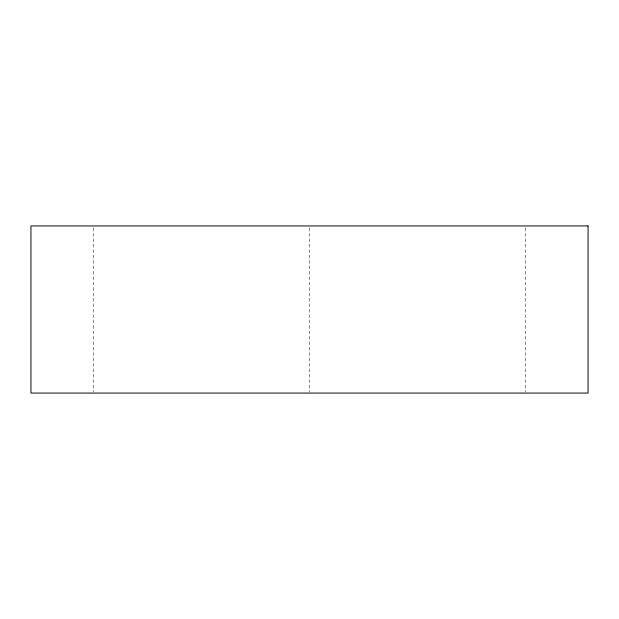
<?xml version="1.0" encoding="UTF-8"?>
<svg xmlns="http://www.w3.org/2000/svg" width="619" height="619" viewBox="0 0 619 619"><rect width="100%" height="100%" fill="white"/><g stroke="black" fill="none" stroke-linecap="round" stroke-linejoin="round"><path stroke-width="0.46" stroke-dasharray="3.1 2.32" d="M525.376 227.869L525.376 392.098M309.5 227.869L309.5 392.098M93.624 227.869L93.624 392.098"/><path stroke-width="0.93" d="M588.05 225.935L30.95 225.935L30.95 393.065L588.05 393.065L588.05 225.935"/></g></svg>
